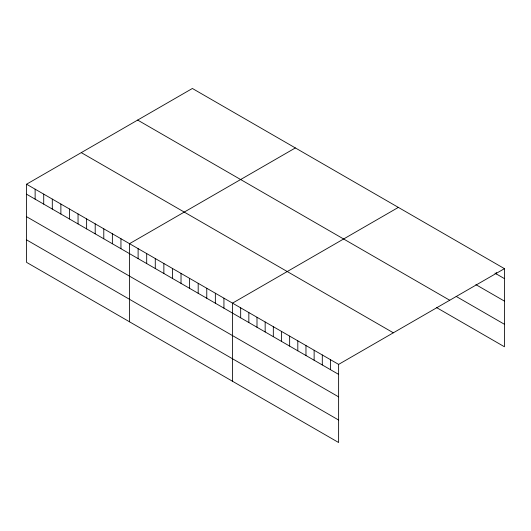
<?xml version="1.0" encoding="UTF-8"?>
<svg xmlns="http://www.w3.org/2000/svg" width="531" height="531" viewBox="0 0 531 531"><rect width="100%" height="100%" fill="white"/><g stroke="black" fill="none" stroke-linecap="round" stroke-linejoin="round"><path stroke-width="0.8" d="M26.55 184.224L338.619 364.392L338.619 442.522L26.55 262.347L26.55 184.224L192.381 88.478L504.45 268.653L504.45 346.776L436.436 307.509M295.362 147.937L129.531 243.676L129.531 321.806M398.35 207.395L232.512 303.135L232.512 381.265M338.619 364.392L504.45 268.653M494.925 273.133L504.45 278.629M475.882 284.629L504.45 301.117M456.162 296.411L504.45 324.288M137.655 120.072L449.724 300.247M81.276 152.629L393.345 332.798M26.55 194.2L338.619 374.375M26.55 216.688L338.619 396.863M26.55 239.859L338.619 420.034M496.286 272.383L496.286 273.916M330.455 359.679L330.455 369.662M322.297 354.967L322.297 364.95M314.133 350.254L314.133 360.237M305.969 345.542L305.969 355.524M297.811 340.829L297.811 350.812M289.647 336.116L289.647 346.099M281.483 331.41L281.483 341.387M273.326 326.698L273.326 336.674M265.161 321.985L265.161 331.961M256.997 317.272L256.997 327.249M248.84 312.56L248.84 322.536M240.676 307.847L240.676 317.823M223.936 298.183L223.936 308.159M215.354 293.225L215.354 303.208M206.771 288.273L206.771 298.249M198.189 283.315L198.189 293.298M189.607 278.363L189.607 288.34M181.025 273.405L181.025 283.388M172.442 268.454L172.442 278.43M163.86 263.495L163.86 273.478M155.278 258.544L155.278 268.52M146.695 253.586L146.695 263.568M138.113 248.634L138.113 258.61M120.949 238.724L120.949 248.7M112.366 233.766L112.366 243.749M103.784 228.815L103.784 238.797M95.202 223.856L95.202 233.839M86.626 218.905L86.626 228.888M78.044 213.953L78.044 223.929M69.461 208.995L69.461 218.978M60.879 204.043L60.879 214.02M52.297 199.085L52.297 209.068M43.715 194.134L43.715 204.11M35.132 189.175L35.132 199.158"/></g></svg>
